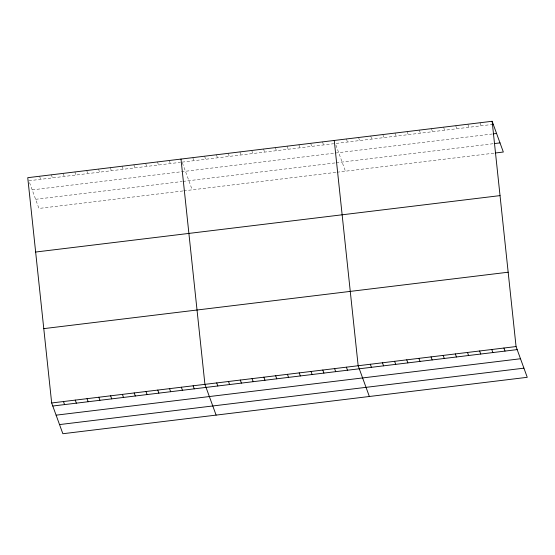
<?xml version="1.0" encoding="UTF-8"?>
<svg xmlns="http://www.w3.org/2000/svg" width="555" height="555" viewBox="0 0 555 555"><rect width="100%" height="100%" fill="white"/><g stroke="black" fill="none" stroke-linecap="round" stroke-linejoin="round"><path stroke-width="0.42" stroke-dasharray="2.77 2.08" d="M28.86 180.75L180.424 162.338M182.109 162.129L333.673 143.717M336.17 143.412L490.821 124.625M32.19 189.886L492.528 133.963M35.617 199.307L182.13 181.506M182.97 181.402L335.373 162.886M336.219 162.788L493.527 143.676M182.928 190.955L38.94 208.444L29.137 181.506M183.767 190.851L336.177 172.334M337.017 172.23L494.422 153.111M479.992 122.752L481.102 125.805M467.844 124.23L468.961 127.282M455.704 125.701L456.814 128.76M443.556 127.178L444.666 130.231M431.408 128.656L432.525 131.708M419.268 130.127L420.378 133.186M407.12 131.604L408.23 134.657M394.973 133.082L396.083 136.135M382.825 134.553L383.942 137.612M370.685 136.031L371.794 139.09M358.537 137.508L359.647 140.561M346.389 138.979L347.506 142.038M335.914 145.035L345.439 171.211M322.455 141.893L323.572 144.945M310.668 143.322L311.778 146.374M298.881 144.751L299.991 147.81M287.095 146.187L288.205 149.239M275.308 147.616L276.418 150.676M263.514 149.052L264.631 152.105M251.727 150.481L252.837 153.541M239.94 151.917L241.05 154.97M228.154 153.346L229.264 156.399M216.36 154.776L217.477 157.835M204.573 156.212L205.69 159.264M192.786 157.641L193.896 160.7M182.387 162.893L192.19 189.831M169.213 160.506L170.323 163.558M157.419 161.942L158.536 164.995M145.632 163.371L146.742 166.424M133.845 164.8L134.955 167.86M122.058 166.236L123.168 169.289M110.272 167.666L111.382 170.725M98.478 169.102L99.595 172.154M86.691 170.531L87.801 173.583M74.904 171.96L76.014 175.019M63.117 173.396L64.227 176.448M51.324 174.825L52.441 177.884M39.537 176.261L40.647 179.314"/><path stroke-width="0.83" d="M492.139 121.274L27.75 177.69L51.671 402.972L62.861 433.726L527.25 377.31L516.06 346.556L492.139 121.274L503.329 152.028L495.233 153.013M491.633 124.528L493.249 124.334M493.339 133.866L496.579 133.471M494.338 143.578L500.006 142.892M35.645 252.032L500.034 195.617M43.776 328.629L508.165 272.214M51.671 402.972L516.06 346.556M52.78 406.024L517.17 349.608M56.11 415.168L520.493 358.752M59.538 424.582L523.92 368.166M503.912 348.034L505.022 351.086M491.765 349.504L492.875 352.564M479.617 350.982L480.734 354.034M467.476 352.46L468.587 355.512M455.329 353.93L456.439 356.99M443.181 355.408L444.298 358.461M431.041 356.886L432.151 359.938M418.893 358.357L420.003 361.416M406.746 359.834L407.863 362.887M394.605 361.312L395.715 364.364M382.457 362.783L383.567 365.842M370.31 364.26L371.42 367.32M369.359 396.492L358.162 365.738L334.249 140.457M346.375 367.167L347.486 370.227M334.589 368.603L335.699 371.656M322.802 370.032L323.912 373.085M311.015 371.468L312.125 374.521M299.221 372.898L300.338 375.95M287.435 374.327L288.545 377.386M275.648 375.763L276.758 378.815M263.861 377.192L264.971 380.251M252.067 378.628L253.184 381.68M240.28 380.057L241.397 383.11M228.494 381.486L229.603 384.546M216.707 382.922L217.817 385.975M216.11 415.105L204.92 384.351L180.999 159.077M193.126 385.787L194.243 388.84M181.339 387.217L182.449 390.276M169.553 388.653L170.662 391.705M157.766 390.082L158.876 393.134M145.979 391.511L147.089 394.57M134.185 392.947L135.302 395.999M122.398 394.376L123.508 397.435M110.611 395.812L111.721 398.865M98.825 397.241L99.935 400.301M87.031 398.677L88.148 401.73M75.244 400.106L76.361 403.159M63.457 401.536L64.567 404.595"/></g></svg>
